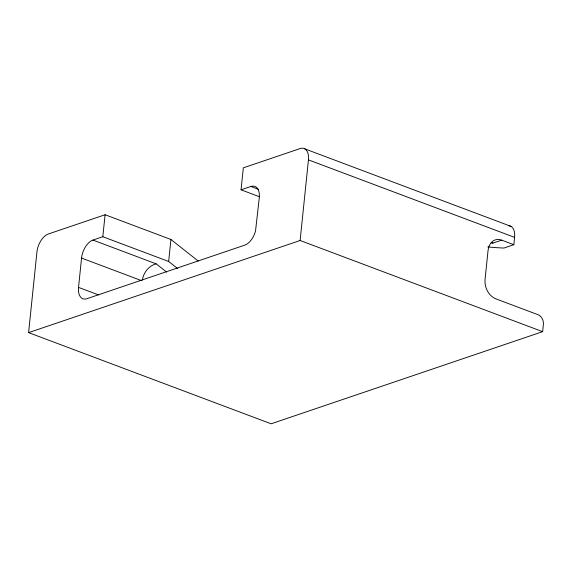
<?xml version="1.0" encoding="UTF-8"?>
<svg xmlns="http://www.w3.org/2000/svg" width="572" height="572" viewBox="0 0 572 572"><rect width="100%" height="100%" fill="white"/><g stroke="black" fill="none" stroke-linecap="round" stroke-linejoin="round"><path stroke-width="0.86" d="M508.737 225.704A15.709 8.887 -69.4 0 1 514.593 237.373L513.835 244.702L501.708 240.147A15.709 11.755 71.3 0 0 492.692 241.212L490.454 243.529L488.874 246.603L488.073 250.243L485.042 279.558C484.427 287.258 488.331 295.638 495.652 298.77L538.095 314.729A7.858 5.877 71.3 0 1 543.4 324.338L542.642 331.667L271.121 423.795L28.6 332.625L36.93 252.009A15.709 8.887 -69.4 0 1 48.32 234.005L105.091 214.743L170.928 239.489L198.241 261.054M514.593 237.373L308.451 159.881A15.709 8.887 -69.4 0 0 300.093 148.577L243.322 167.839L241.048 189.825L250.922 186.472A15.709 8.887 -69.4 0 1 259.28 197.783L255.52 231.002A15.709 8.887 -69.4 0 1 244.859 245.102L86.887 298.706A15.709 8.887 -69.4 0 1 78.528 287.394L81.56 258.079A15.709 8.887 -69.4 0 1 92.943 240.076L102.817 236.722L168.654 261.475L177.756 268.661M102.817 236.722L105.091 214.743M168.654 261.475L170.928 239.489M28.6 332.625L300.121 240.497L308.451 159.881M142.349 280.101C143.465 272.737 148.749 265.665 156.177 263.849L166.624 272.093M491.105 242.828L492.857 243.15L501.708 240.147M513.835 244.702L503.961 248.055A96.468 33.469 5.9 0 1 487.83 246.925M304.826 148.863L510.968 226.355M250.922 186.472L258.408 189.289M241.048 189.825L259.381 196.718M300.121 240.497L542.642 331.667M92.943 240.076L156.177 263.849M81.56 258.079L141.355 280.566M78.528 287.394L98.463 294.887M491.834 242.321L492.857 243.15"/></g></svg>
